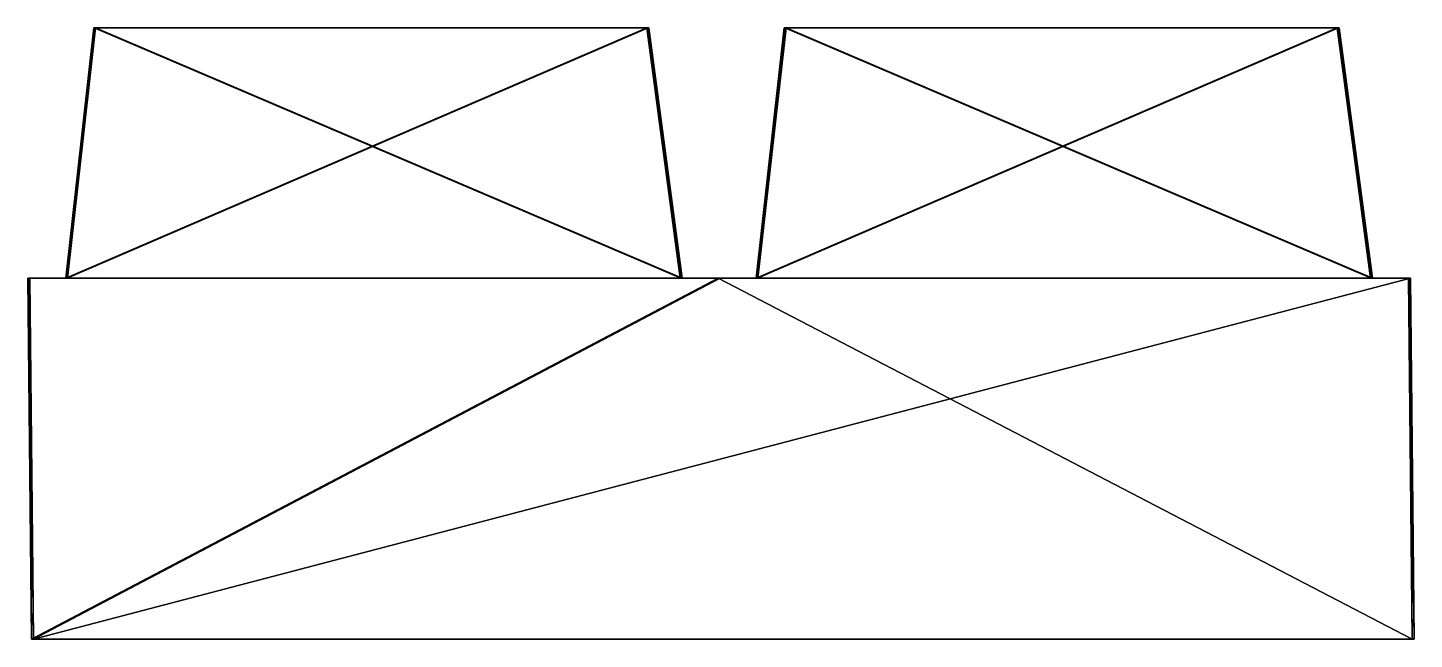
# Model space of a CAD drawing. Extents: x -67 to 66, y 0 to 59.
import ezdxf

# ---------------------------------------------------------------- set-up
doc = ezdxf.new("R2010")
doc.units = 0
doc.layers.add('chocolateBar', color=250, linetype='CONTINUOUS')

msp = doc.modelspace()

# ---------------------------------------------------------------- meshes
at = {"layer": 'chocolateBar'}
mesh = msp.add_polyface(dxfattribs=at)
corners = [(-66.961987, 0, 99.80368), (-67.330234, 34.709268, 99.805189), (65.679123, 0, 99.930186), (65.310876, 34.709268, 99.931695), (65.86976, 0, -100.069723), (65.501512, 34.709268, -100.068213), (-66.77135, 0, -100.196229), (-67.139597, 34.709268, -100.19472), (58.529733, 58.766898, 26.056484), (-1.009679, 34.709268, 99.868442), (58.579547, 58.766898, -26.203492), (-0.819043, 34.709268, -100.131467), (5.401809, 58.766898, 26.005813), (-67.266688, 34.709268, 33.138553), (-60.855201, 58.766898, -40.724076), (65.374421, 34.709268, 33.265059), (5.451622, 58.766898, -26.254163), (-0.946133, 34.709268, 33.201806), (-60.805387, 58.766898, -92.984053), (65.437967, 34.709268, -33.401577), (-7.727276, 58.766898, -40.673406), (-67.203143, 34.709268, -33.528084), (-7.677463, 58.766898, -92.933382), (-0.882588, 34.709268, -33.46483), (2.821623, 34.709268, -95.827993), (61.85265, 34.709268, -95.771692), (61.797302, 34.709268, -37.705051), (2.766274, 34.709268, -37.761352), (-4.650344, 34.709268, 95.564968), (-63.681371, 34.709268, 95.508667), (-63.626023, 34.709268, 37.442027), (-4.594996, 34.709268, 37.498328), (61.725559, 34.709268, 37.561581), (61.670211, 34.709268, 95.628221), (2.639184, 34.709268, 95.57192), (2.694532, 34.709268, 37.50528), (-63.617826, 34.709268, 28.842031), (-63.562478, 34.709268, -29.22461), (-4.531451, 34.709268, -29.168309), (-4.586799, 34.709268, 28.898332), (61.789104, 34.709268, -29.105055), (61.733756, 34.709268, 28.961585), (2.702729, 34.709268, 28.905284), (2.758077, 34.709268, -29.161356), (-63.55428, 34.709268, -37.824606), (-63.498932, 34.709268, -95.891246), (-4.467905, 34.709268, -95.834945), (-4.523253, 34.709268, -37.768305), (5.515168, 58.766898, -92.920799), (58.643092, 58.766898, -92.870129), (58.593279, 58.766898, -40.610152), (5.465354, 58.766898, -40.660823), (-7.854367, 58.766898, 92.659867), (-60.982291, 58.766898, 92.609196), (-60.932478, 58.766898, 40.34922), (-7.804554, 58.766898, 40.399891), (58.516001, 58.766898, 40.463144), (58.466188, 58.766898, 92.72312), (5.338263, 58.766898, 92.672449), (5.388077, 58.766898, 40.412473), (-60.918746, 58.766898, 25.94256), (-60.868933, 58.766898, -26.317416), (-7.741008, 58.766898, -26.266746), (-7.790821, 58.766898, 25.993231)]
mesh.append_faces([[corners[k] for k in face] for face in [(9, 3, 2), (19, 5, 4), (11, 7, 6), (13, 1, 0), (48, 49, 50), (43, 16, 12), (0, 1, 9), (6, 4, 5), (52, 53, 54), (2, 4, 6), (2, 3, 15), (0, 6, 21), (56, 57, 58), (44, 14, 20), (60, 61, 62), (45, 18, 14), (4, 2, 15), (10, 8, 12), (47, 20, 22), (46, 22, 18), (6, 7, 21), (14, 18, 22), (11, 24, 27), (5, 25, 24), (19, 26, 25), (23, 27, 26), (9, 28, 31), (1, 29, 28), (13, 30, 29), (17, 31, 30), (15, 32, 35), (3, 33, 32), (9, 34, 33), (17, 35, 34), (13, 36, 39), (21, 37, 36), (23, 38, 37), (17, 39, 38), (19, 40, 43), (15, 41, 40), (17, 42, 41), (23, 43, 42), (21, 44, 47), (7, 45, 44), (11, 46, 45), (23, 47, 46), (24, 48, 51), (25, 49, 48), (26, 50, 49), (27, 51, 50), (28, 52, 55), (29, 53, 52), (30, 54, 53), (31, 55, 54), (32, 56, 59), (33, 57, 56), (34, 58, 57), (35, 59, 58), (36, 60, 63), (37, 61, 60), (38, 62, 61), (39, 63, 62), (40, 10, 16), (41, 8, 10), (42, 12, 8), (9, 2, 0), (48, 50, 51), (43, 12, 42), (6, 5, 11), (52, 54, 55), (2, 6, 0), (0, 21, 13), (56, 58, 59), (44, 20, 47), (60, 62, 63), (45, 14, 44), (4, 15, 19), (10, 12, 16), (47, 22, 46), (46, 18, 45), (14, 22, 20), (11, 27, 23), (5, 24, 11), (19, 25, 5), (23, 26, 19), (9, 31, 17), (1, 28, 9), (13, 29, 1), (17, 30, 13), (15, 35, 17), (3, 32, 15), (9, 33, 3), (17, 34, 9), (13, 39, 17), (21, 36, 13), (23, 37, 21), (17, 38, 23), (19, 43, 23), (15, 40, 19), (17, 41, 15), (23, 42, 17), (21, 47, 23), (7, 44, 21), (11, 45, 7), (23, 46, 11), (24, 51, 27), (25, 48, 24), (26, 49, 25), (27, 50, 26), (28, 55, 31), (29, 52, 28), (30, 53, 29), (31, 54, 30), (32, 59, 35), (33, 56, 32), (34, 57, 33), (35, 58, 34), (36, 63, 39), (37, 60, 36), (38, 61, 37), (39, 62, 38), (40, 16, 43), (41, 10, 40), (42, 8, 41)]])

doc.saveas('drawing.dxf')
